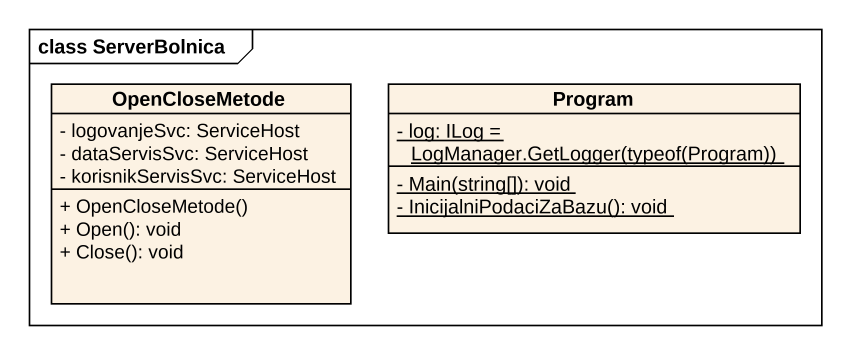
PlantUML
@startuml
mainframe class ServerBolnica
hide circle
hide empty members
skinparam classAttributeIconSize 0
class OpenCloseMetode {
  - logovanjeSvc: ServiceHost
  - dataServisSvc: ServiceHost
  - korisnikServisSvc: ServiceHost
  + OpenCloseMetode()
  + Open(): void
  + Close(): void
}
class Program {
  {static} {field} - log: ILog = LogManager.GetLogger(typeof(Program))
  {static} - Main(string[]): void
  {static} - InicijalniPodaciZaBazu(): void
}
@enduml
